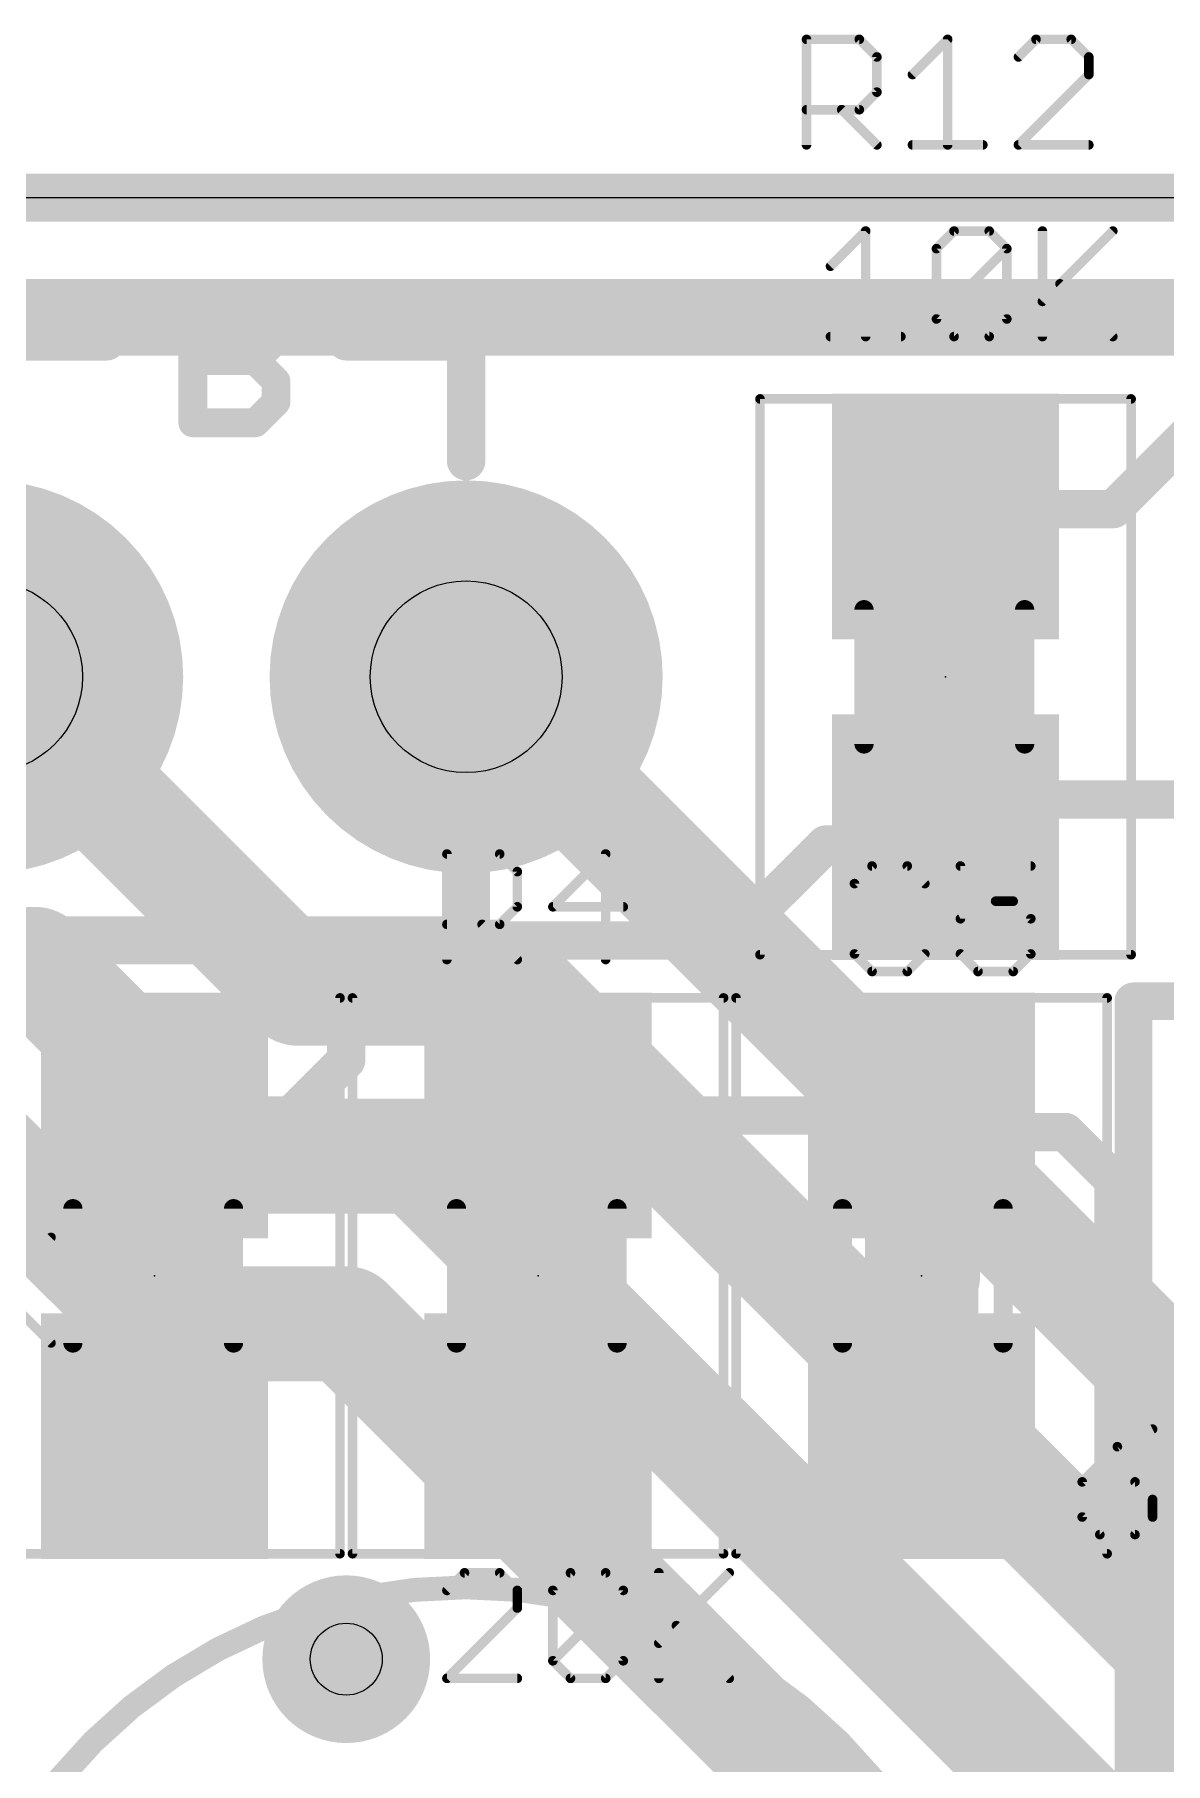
# Model space of a CAD drawing. Extents: x -25 to 82, y -12 to 21.
# Drawn here: x 12.95 to 18.94, y 12.02 to 21.18 of the extents above; entities that cross this region are included whole.
import ezdxf

# ---------------------------------------------------------------- set-up
doc = ezdxf.new("R2010")
doc.units = 0
for name, color, linetype in [('1', 12, 'CONTINUOUS'), ('16', 132, 'CONTINUOUS'), ('17', 110, 'CONTINUOUS'), ('18', 110, 'CONTINUOUS'), ('20', 53, 'CONTINUOUS'), ('21', 53, 'CONTINUOUS'), ('23', 53, 'CONTINUOUS'), ('25', 253, 'CONTINUOUS'), ('27', 253, 'CONTINUOUS'), ('29', 253, 'CONTINUOUS'), ('30', 253, 'CONTINUOUS'), ('31', 253, 'CONTINUOUS'), ('35', 253, 'CONTINUOUS'), ('39', 12, 'CONTINUOUS'), ('44', 253, 'CONTINUOUS'), ('51', 53, 'CONTINUOUS')]:
    doc.layers.add(name, color=color, linetype=linetype)

# ---------------------------------------------------------------- blocks, each defined once
blk = doc.blocks.new('RECT')
blk.add_solid([(-0.5, -0.5), (0.5, -0.5), (-0.5, 0.5), (0.5, 0.5)])
blk = doc.blocks.new('ROUNDP')
at = {"const_width": 0.5}
blk.add_lwpolyline([(0, -0.25, 1), (0, 0.25, 1), (0, -0.25)], format="xyb", dxfattribs=at)
blk = doc.blocks.new('ROUNDV')
at = {"const_width": 0.5}
blk.add_lwpolyline([(0, -0.25, 1), (0, 0.25, 1), (0, -0.25)], format="xyb", dxfattribs=at)

msp = doc.modelspace()

# ---------------------------------------------------------------- linework, layer by layer
at = {"layer": '1'}
for points, const_width in [([(0, 20.32), (48.26, 20.32)], 0.254), ([(19.177, 19.177), (18.669, 18.669)], 0.2032), ([(17.819, 18.669), (17.78, 18.63)], 0.2032), ([(18.669, 18.669), (17.819, 18.669)], 0.2032), ([(17.78, 17.13), (17.765, 17.145)], 0.2032), ([(17.795, 17.13), (17.78, 17.13)], 0.2032), ([(17.795, 17.13), (19.67, 17.13)], 0.2032), ([(17.795, 17.13), (17.795, 16.945)], 0.2032), ([(17.795, 16.945), (17.78, 16.93)], 0.2032), ([(16.637, 16.383), (17.145, 16.891)], 0.2032), ([(17.145, 16.891), (17.741, 16.891)], 0.2032), ([(17.741, 16.891), (17.78, 16.93)], 0.2032), ([(14.605, 16.002), (14.986, 16.383)], 0.2032), ([(14.986, 16.383), (16.637, 16.383)], 0.2032), ([(14.605, 15.748), (14.605, 16.002)], 0.2032), ([(14.312, 15.455), (14.605, 15.748)], 0.2032), ([(13.589, 15.455), (14.312, 15.455)], 0.2032), ([(15.621, 15.455), (17.653, 15.455)], 0.2032), ([(17.741, 15.367), (17.653, 15.455)], 0.2032), ([(18.415, 15.367), (17.741, 15.367)], 0.2032), ([(18.669, 15.113), (18.415, 15.367)], 0.2032), ([(18.669, 13.208), (18.669, 15.113)], 0.2032), ([(18.669, 13.208), (19.05, 12.827)], 0.2032)]:
    msp.add_lwpolyline(points, dxfattribs=dict(at, const_width=const_width))
at = {"layer": '1', "const_width": 0.1016}
for points in [[(17.7441, 18.6659, 1), (17.8159, 18.5941)], [(17.819, 18.7198, 1), (17.819, 18.6182)], [(17.8549, 18.6331, 1), (17.7831, 18.7049)], [(18.6331, 18.7049, 1), (18.7049, 18.6331)], [(18.669, 18.6182, 1), (18.669, 18.7198)], [(17.8009, 17.1809, 1), (17.7291, 17.1091)], [(17.78, 17.1808, 1), (17.78, 17.0792)], [(17.795, 17.1808, 1), (17.795, 17.0792)], [(17.8458, 17.13, 1), (17.7442, 17.13)], [(17.795, 17.0792, 1), (17.795, 17.1808)], [(17.7441, 17.0941, 1), (17.8159, 17.1659)], [(17.8309, 16.9091, 1), (17.7591, 16.9809)], [(17.145, 16.9418, 1), (17.145, 16.8402)], [(17.1809, 16.8551, 1), (17.1091, 16.9269)], [(17.7051, 16.9269, 1), (17.7769, 16.8551)], [(17.7441, 16.9659, 1), (17.8159, 16.8941)], [(17.741, 16.8402, 1), (17.741, 16.9418)], [(17.8159, 16.8941, 1), (17.7441, 16.9659)], [(17.7442, 16.945, 1), (17.8458, 16.945)], [(14.986, 16.4338, 1), (14.986, 16.3322)], [(15.0219, 16.3471, 1), (14.9501, 16.4189)], [(16.6011, 16.4189, 1), (16.6729, 16.3471)], [(16.637, 16.3322, 1), (16.637, 16.4338)], [(14.6558, 16.002, 1), (14.5542, 16.002)], [(14.5691, 16.0379, 1), (14.6409, 15.9661)], [(14.5542, 15.748, 1), (14.6558, 15.748)], [(14.6409, 15.7121, 1), (14.5691, 15.7839)], [(13.589, 15.5058, 1), (13.589, 15.4042)], [(14.2761, 15.4909, 1), (14.3479, 15.4191)], [(14.312, 15.4042, 1), (14.312, 15.5058)], [(15.621, 15.5058, 1), (15.621, 15.4042)], [(17.6889, 15.4909, 1), (17.6171, 15.4191)], [(17.653, 15.4042, 1), (17.653, 15.5058)], [(17.741, 15.4178, 1), (17.741, 15.3162)], [(17.7051, 15.3311, 1), (17.7769, 15.4029)], [(18.4509, 15.4029, 1), (18.3791, 15.3311)], [(18.415, 15.3162, 1), (18.415, 15.4178)], [(18.7198, 15.113, 1), (18.6182, 15.113)], [(18.6331, 15.0771, 1), (18.7049, 15.1489)], [(18.7049, 13.2439, 1), (18.6331, 13.1721)], [(18.6182, 13.208, 1), (18.7198, 13.208)]]:
    msp.add_lwpolyline(points, format="xyb", dxfattribs=at)
at = {"layer": '16'}
for points, const_width in [([(0, 20.32), (48.26, 20.32)], 0.254), ([(26.035, 19.685), (2.54, 19.685)], 0.4064), ([(14.351, 16.129), (12.7, 17.78)], 0.6096), ([(15.24, 17.78), (20.32, 12.7)], 0.6096), ([(15.24, 17.78), (17.653, 15.24)], 0.254), ([(17.653, 15.367), (15.24, 17.78)], 0.254), ([(11.684, 16.256), (12.954, 16.256)], 0.6096), ([(12.954, 16.256), (13.97, 15.24)], 0.6096), ([(14.351, 16.129), (15.494, 16.129)], 0.6096), ([(15.494, 16.129), (20.066, 11.557)], 0.6096), ([(10.16, 15.24), (12.7, 15.24)], 0.6096), ([(12.7, 15.24), (13.589, 14.351)], 0.6096), ([(13.97, 15.24), (14.986, 15.24)], 0.6096), ([(14.986, 15.24), (22.479, 7.747)], 0.6096), ([(17.653, 15.24), (17.78, 15.367)], 0.254), ([(17.78, 15.367), (17.653, 15.367)], 0.254), ([(13.589, 14.351), (14.605, 14.351)], 0.6096), ([(14.605, 14.351), (21.463, 7.493)], 0.6096)]:
    msp.add_lwpolyline(points, dxfattribs=dict(at, const_width=const_width))
for points, const_width in [([(12.8078, 17.8878, 1), (12.5922, 17.6722)], 0.3048), ([(15.3478, 17.8878, 1), (15.1322, 17.6722)], 0.3048), ([(15.2849, 17.8249, 1), (15.1951, 17.7351)], 0.127), ([(15.286, 17.8237, 1), (15.194, 17.7363)], 0.127), ([(13.0618, 16.3638, 1), (12.8462, 16.1482)], 0.3048), ([(12.954, 16.1036, 1), (12.954, 16.4084)], 0.3048), ([(14.351, 16.2814, 1), (14.351, 15.9766)], 0.3048), ([(15.6018, 16.2368, 1), (15.3862, 16.0212)], 0.3048), ([(15.494, 15.9766, 1), (15.494, 16.2814)], 0.3048), ([(14.2432, 16.0212, 1), (14.4588, 16.2368)], 0.3048), ([(12.8078, 15.3478, 1), (12.5922, 15.1322)], 0.3048), ([(12.7, 15.0876, 1), (12.7, 15.3924)], 0.3048), ([(13.97, 15.3924, 1), (13.97, 15.0876)], 0.3048), ([(13.8622, 15.1322, 1), (14.0778, 15.3478)], 0.3048), ([(15.0938, 15.3478, 1), (14.8782, 15.1322)], 0.3048), ([(14.986, 15.0876, 1), (14.986, 15.3924)], 0.3048), ([(17.653, 15.4305, 1), (17.653, 15.3035)], 0.127), ([(17.8249, 15.3221, 1), (17.7351, 15.4119)], 0.127), ([(17.78, 15.3035, 1), (17.78, 15.4305)], 0.127), ([(17.6081, 15.3221, 1), (17.6979, 15.4119)], 0.127), ([(17.6081, 15.2849, 1), (17.6979, 15.1951)], 0.127), ([(17.607, 15.1963, 1), (17.699, 15.2837)], 0.127), ([(13.589, 14.5034, 1), (13.589, 14.1986)], 0.3048), ([(13.4812, 14.2432, 1), (13.6968, 14.4588)], 0.3048), ([(14.7128, 14.4588, 1), (14.4972, 14.2432)], 0.3048), ([(14.605, 14.1986, 1), (14.605, 14.5034)], 0.3048)]:
    msp.add_lwpolyline(points, format="xyb", dxfattribs=dict(at, const_width=const_width))
at = {"layer": '20'}
msp.add_line((0, 20.32), (48.26, 20.32), dxfattribs=at)
at = {"layer": '21'}
for points, const_width in [([(48.26, 20.32), (0, 20.32)], 0.254), ([(13.7922, 19.1262), (13.7922, 19.7872)], 0.1524), ([(13.7922, 19.7872), (14.1227, 19.7872)], 0.1524), ([(14.1227, 19.7872), (14.2328, 19.677)], 0.1524), ([(14.2328, 19.677), (14.2328, 19.5668)], 0.1524), ([(13.335, 19.558), (12.7, 19.558)], 0.2032), ([(14.2328, 19.5668), (14.1227, 19.4567)], 0.1524), ([(15.24, 19.558), (14.605, 19.558)], 0.2032), ([(15.24, 19.558), (15.24, 18.923)], 0.2032), ([(13.7922, 19.4567), (14.1227, 19.4567)], 0.1524), ([(14.1227, 19.4567), (14.2328, 19.3465)], 0.1524), ([(14.2328, 19.3465), (14.2328, 19.2364)], 0.1524), ([(14.2328, 19.2364), (14.1227, 19.1262)], 0.1524), ([(14.1227, 19.1262), (13.7922, 19.1262)], 0.1524), ([(15.24, 16.383), (15.24, 16.764)], 0.254), ([(7.62, 16.383), (15.24, 16.383)], 0.254), ([(17.6835, 14.605), (17.6225, 14.605)], 0.5588)]:
    msp.add_lwpolyline(points, dxfattribs=dict(at, const_width=const_width))
for points, const_width in [([(13.8303, 19.7872, 1), (13.7541, 19.7872)], 0.0762), ([(13.7922, 19.8253, 1), (13.7922, 19.7491)], 0.0762), ([(14.1496, 19.8141, 1), (14.0957, 19.7602)], 0.0762), ([(14.1227, 19.7491, 1), (14.1227, 19.8253)], 0.0762), ([(14.2709, 19.677, 1), (14.1947, 19.677)], 0.0762), ([(14.2059, 19.6501, 1), (14.2598, 19.7039)], 0.0762), ([(13.335, 19.5072, 1), (13.335, 19.6088)], 0.1016), ([(14.2598, 19.5399, 1), (14.2059, 19.5938)], 0.0762), ([(14.605, 19.6088, 1), (14.605, 19.5072)], 0.1016), ([(15.2908, 19.558, 1), (15.1892, 19.558)], 0.1016), ([(15.24, 19.5072, 1), (15.24, 19.6088)], 0.1016), ([(13.7922, 19.4948, 1), (13.7922, 19.4186)], 0.0762), ([(14.1496, 19.4836, 1), (14.0957, 19.4297)], 0.0762), ([(14.0957, 19.4836, 1), (14.1496, 19.4297)], 0.0762), ([(14.1227, 19.4186, 1), (14.1227, 19.4948)], 0.0762), ([(14.1947, 19.5668, 1), (14.2709, 19.5668)], 0.0762), ([(14.2709, 19.3465, 1), (14.1947, 19.3465)], 0.0762), ([(14.2059, 19.3196, 1), (14.2598, 19.3735)], 0.0762), ([(14.1947, 19.2364, 1), (14.2709, 19.2364)], 0.0762), ([(14.2598, 19.2094, 1), (14.2059, 19.2633)], 0.0762), ([(13.7922, 19.1643, 1), (13.7922, 19.0881)], 0.0762), ([(13.7541, 19.1262, 1), (13.8303, 19.1262)], 0.0762), ([(14.0957, 19.1531, 1), (14.1496, 19.0993)], 0.0762), ([(14.1227, 19.0881, 1), (14.1227, 19.1643)], 0.0762), ([(15.1892, 18.923, 1), (15.2908, 18.923)], 0.1016), ([(15.3035, 16.764, 1), (15.1765, 16.764)], 0.127), ([(15.24, 16.3195, 1), (15.24, 16.4465)], 0.127), ([(15.1765, 16.383, 1), (15.3035, 16.383)], 0.127), ([(17.6225, 14.7447, 1), (17.6225, 14.4653)], 0.2794), ([(17.6835, 14.4653, 1), (17.6835, 14.7447)], 0.2794)]:
    msp.add_lwpolyline(points, format="xyb", dxfattribs=dict(at, const_width=const_width))
at = {"layer": '23'}
for p in [(17.78, 17.78), (13.589, 14.605), (15.621, 14.605), (17.653, 14.605)]:
    msp.add_point(p, dxfattribs=at)
at = {"layer": '25', "const_width": 0.0508}
for points in [[(17.0434, 20.5994), (17.0434, 21.1587)], [(17.0434, 21.1587), (17.323, 21.1587)], [(17.323, 21.1587), (17.4163, 21.0655)], [(17.6047, 20.9723), (17.7911, 21.1587)], [(17.7911, 21.1587), (17.7911, 20.5994)], [(18.2592, 21.1587), (18.166, 21.0655)], [(18.4457, 21.1587), (18.2592, 21.1587)], [(18.5389, 21.0655), (18.4457, 21.1587)], [(17.4163, 21.0655), (17.4163, 20.879)], [(18.5389, 20.9723), (18.5389, 21.0655)], [(18.166, 20.5994), (18.5389, 20.9723)], [(17.4163, 20.879), (17.323, 20.7858)], [(17.323, 20.7858), (17.0434, 20.7858)], [(17.2298, 20.7858), (17.4163, 20.5994)], [(17.6047, 20.5994), (17.9776, 20.5994)], [(18.5389, 20.5994), (18.166, 20.5994)], [(15.1384, 16.2814), (15.1384, 16.8407)], [(15.1384, 16.8407), (15.418, 16.8407)], [(15.418, 16.8407), (15.5113, 16.7475)], [(15.9793, 16.8407), (15.6997, 16.561)], [(15.9793, 16.2814), (15.9793, 16.8407)], [(15.5113, 16.7475), (15.5113, 16.561)], [(17.3906, 16.7772), (17.2974, 16.684)], [(17.577, 16.7772), (17.3906, 16.7772)], [(17.6702, 16.684), (17.577, 16.7772)], [(18.2316, 16.7772), (17.8587, 16.7772)], [(17.8587, 16.7772), (17.8587, 16.4975)], [(17.2974, 16.684), (17.2974, 16.3111)], [(15.5113, 16.561), (15.418, 16.4678)], [(15.6997, 16.561), (16.0726, 16.561)], [(17.8587, 16.4975), (18.0451, 16.5907)], [(18.0451, 16.5907), (18.1383, 16.5907)], [(18.1383, 16.5907), (18.2316, 16.4975)], [(18.2316, 16.4975), (18.2316, 16.3111)], [(15.418, 16.4678), (15.1384, 16.4678)], [(15.3248, 16.4678), (15.5113, 16.2814)], [(17.2974, 16.3111), (17.3906, 16.2179)], [(17.577, 16.2179), (17.6702, 16.3111)], [(17.9519, 16.2179), (17.8587, 16.3111)], [(18.2316, 16.3111), (18.1383, 16.2179)], [(17.3906, 16.2179), (17.577, 16.2179)], [(18.1383, 16.2179), (17.9519, 16.2179)]]:
    msp.add_lwpolyline(points, dxfattribs=at)
at = {"layer": '25', "const_width": 0.0254}
for points in [[(17.0561, 21.1587, 1), (17.0307, 21.1587)], [(17.0434, 21.1714, 1), (17.0434, 21.146)], [(17.332, 21.1677, 1), (17.3141, 21.1497)], [(17.323, 21.146, 1), (17.323, 21.1714)], [(17.8038, 21.1587, 1), (17.7784, 21.1587)], [(17.8001, 21.1497, 1), (17.7822, 21.1677)], [(18.2592, 21.1714, 1), (18.2592, 21.146)], [(18.2682, 21.1497, 1), (18.2503, 21.1677)], [(18.4546, 21.1677, 1), (18.4367, 21.1497)], [(18.4457, 21.146, 1), (18.4457, 21.1714)], [(17.429, 21.0655, 1), (17.4036, 21.0655)], [(17.4073, 21.0565, 1), (17.4252, 21.0744)], [(18.157, 21.0744, 1), (18.175, 21.0565)], [(18.5516, 21.0655, 1), (18.5262, 21.0655)], [(18.5299, 21.0565, 1), (18.5478, 21.0744)], [(17.5957, 20.9812, 1), (17.6137, 20.9633)], [(18.5262, 20.9723, 1), (18.5516, 20.9723)], [(18.5478, 20.9633, 1), (18.5299, 20.9812)], [(17.4252, 20.8701, 1), (17.4073, 20.888)], [(17.0434, 20.7985, 1), (17.0434, 20.7731)], [(17.2388, 20.7948, 1), (17.2208, 20.7768)], [(17.3141, 20.7948, 1), (17.332, 20.7768)], [(17.323, 20.7731, 1), (17.323, 20.7985)], [(17.4036, 20.879, 1), (17.429, 20.879)], [(17.4073, 20.5904, 1), (17.4252, 20.6084)], [(17.6047, 20.6121, 1), (17.6047, 20.5867)], [(17.9776, 20.5867, 1), (17.9776, 20.6121)], [(18.166, 20.6121, 1), (18.166, 20.5867)], [(18.157, 20.6084, 1), (18.175, 20.5904)], [(18.5389, 20.5867, 1), (18.5389, 20.6121)], [(17.0307, 20.5994, 1), (17.0561, 20.5994)], [(17.7784, 20.5994, 1), (17.8038, 20.5994)], [(15.1511, 16.8407, 1), (15.1257, 16.8407)], [(15.1384, 16.8534, 1), (15.1384, 16.828)], [(15.427, 16.8497, 1), (15.4091, 16.8317)], [(15.418, 16.828, 1), (15.418, 16.8534)], [(15.992, 16.8407, 1), (15.9666, 16.8407)], [(15.9883, 16.8317, 1), (15.9704, 16.8497)], [(15.524, 16.7475, 1), (15.4985, 16.7475)], [(17.3906, 16.7899, 1), (17.3906, 16.7645)], [(17.3996, 16.7682, 1), (17.3816, 16.7862)], [(17.586, 16.7862, 1), (17.5681, 16.7682)], [(17.577, 16.7645, 1), (17.577, 16.7899)], [(17.8587, 16.7899, 1), (17.8587, 16.7645)], [(17.8714, 16.7772, 1), (17.846, 16.7772)], [(18.2316, 16.7645, 1), (18.2316, 16.7899)], [(15.5023, 16.7385, 1), (15.5202, 16.7564)], [(17.3101, 16.684, 1), (17.2847, 16.684)], [(17.2884, 16.6929, 1), (17.3064, 16.675)], [(17.6613, 16.675, 1), (17.6792, 16.6929)], [(15.5202, 16.5521, 1), (15.5023, 16.57)], [(15.6997, 16.5737, 1), (15.6997, 16.5483)], [(16.0726, 16.5483, 1), (16.0726, 16.5737)], [(18.0451, 16.6034, 1), (18.0451, 16.5781)], [(18.0508, 16.5794, 1), (18.0395, 16.6021)], [(18.1473, 16.5997, 1), (18.1294, 16.5818)], [(18.1383, 16.5781, 1), (18.1383, 16.6034)], [(15.4985, 16.561, 1), (15.524, 16.561)], [(15.6907, 16.57, 1), (15.7087, 16.5521)], [(17.853, 16.5089, 1), (17.8644, 16.4862)], [(17.846, 16.4975, 1), (17.8714, 16.4975)], [(18.2443, 16.4975, 1), (18.2189, 16.4975)], [(18.2226, 16.4886, 1), (18.2405, 16.5065)], [(15.1384, 16.4805, 1), (15.1384, 16.4551)], [(15.3338, 16.4768, 1), (15.3158, 16.4588)], [(15.4091, 16.4768, 1), (15.427, 16.4588)], [(15.418, 16.4551, 1), (15.418, 16.4805)], [(17.3064, 16.3201, 1), (17.2884, 16.3021)], [(17.2847, 16.3111, 1), (17.3101, 16.3111)], [(17.6792, 16.3021, 1), (17.6613, 16.3201)], [(17.8677, 16.3201, 1), (17.8497, 16.3021)], [(18.2189, 16.3111, 1), (18.2443, 16.3111)], [(18.2405, 16.3021, 1), (18.2226, 16.3201)], [(15.1257, 16.2814, 1), (15.1511, 16.2814)], [(15.5023, 16.2724, 1), (15.5202, 16.2904)], [(15.9666, 16.2814, 1), (15.992, 16.2814)], [(17.3906, 16.2306, 1), (17.3906, 16.2052)], [(17.3816, 16.2089, 1), (17.3996, 16.2269)], [(17.5681, 16.2269, 1), (17.586, 16.2089)], [(17.577, 16.2052, 1), (17.577, 16.2306)], [(17.9519, 16.2306, 1), (17.9519, 16.2052)], [(17.9429, 16.2089, 1), (17.9609, 16.2269)], [(18.1294, 16.2269, 1), (18.1473, 16.2089)], [(18.1383, 16.2052, 1), (18.1383, 16.2306)]]:
    msp.add_lwpolyline(points, format="xyb", dxfattribs=at)
at = {"layer": '27', "const_width": 0.0508}
for points in [[(17.1704, 19.9563), (17.3568, 20.1427)], [(17.3568, 20.1427), (17.3568, 19.5834)], [(17.7317, 20.0495), (17.8249, 20.1427)], [(17.8249, 20.1427), (18.0113, 20.1427)], [(18.0113, 20.1427), (18.1046, 20.0495)], [(18.293, 20.1427), (18.293, 19.5834)], [(18.293, 19.7698), (18.6659, 20.1427)], [(17.7317, 19.6766), (17.7317, 20.0495)], [(17.7317, 19.6766), (18.1046, 20.0495)], [(18.1046, 20.0495), (18.1046, 19.6766)], [(18.3862, 19.863), (18.6659, 19.5834)], [(17.8249, 19.5834), (17.7317, 19.6766)], [(18.1046, 19.6766), (18.0113, 19.5834)], [(17.1704, 19.5834), (17.5433, 19.5834)], [(18.0113, 19.5834), (17.8249, 19.5834)], [(12.6682, 14.4358), (13.041, 14.8087)], [(12.7614, 14.529), (13.041, 14.2494)], [(18.8768, 13.7927), (18.6903, 13.6995)], [(18.6903, 13.6995), (18.5039, 13.513)], [(18.5039, 13.513), (18.5039, 13.3266)], [(18.7835, 13.513), (18.5039, 13.513)], [(18.8768, 13.4198), (18.7835, 13.513)], [(18.8768, 13.3266), (18.8768, 13.4198)], [(18.5039, 13.3266), (18.5971, 13.2334)], [(18.7835, 13.2334), (18.8768, 13.3266)], [(18.5971, 13.2334), (18.7835, 13.2334)], [(15.2316, 13.0307), (15.1384, 12.9375)], [(15.418, 13.0307), (15.2316, 13.0307)], [(15.5113, 12.9375), (15.418, 13.0307)], [(15.6997, 12.9375), (15.7929, 13.0307)], [(15.7929, 13.0307), (15.9793, 13.0307)], [(15.9793, 13.0307), (16.0726, 12.9375)], [(16.261, 13.0307), (16.261, 12.4714)], [(16.261, 12.6578), (16.6339, 13.0307)], [(15.5113, 12.8443), (15.5113, 12.9375)], [(15.6997, 12.5646), (15.6997, 12.9375)], [(15.6997, 12.5646), (16.0726, 12.9375)], [(16.0726, 12.9375), (16.0726, 12.5646)], [(15.1384, 12.4714), (15.5113, 12.8443)], [(16.3542, 12.751), (16.6339, 12.4714)], [(15.7929, 12.4714), (15.6997, 12.5646)], [(16.0726, 12.5646), (15.9793, 12.4714)], [(15.5113, 12.4714), (15.1384, 12.4714)], [(15.9793, 12.4714), (15.7929, 12.4714)]]:
    msp.add_lwpolyline(points, dxfattribs=at)
at = {"layer": '27', "const_width": 0.0254}
for points in [[(17.3695, 20.1427, 1), (17.3441, 20.1427)], [(17.3658, 20.1337, 1), (17.3478, 20.1517)], [(17.8249, 20.1554, 1), (17.8249, 20.13)], [(17.8339, 20.1337, 1), (17.8159, 20.1517)], [(18.0203, 20.1517, 1), (18.0024, 20.1337)], [(18.0113, 20.13, 1), (18.0113, 20.1554)], [(18.3057, 20.1427, 1), (18.2803, 20.1427)], [(18.6748, 20.1337, 1), (18.6569, 20.1517)], [(17.7444, 20.0495, 1), (17.719, 20.0495)], [(17.7227, 20.0584, 1), (17.7407, 20.0405)], [(18.1173, 20.0495, 1), (18.0919, 20.0495)], [(18.1135, 20.0405, 1), (18.0956, 20.0584)], [(18.0956, 20.0405, 1), (18.1135, 20.0584)], [(17.1614, 19.9652, 1), (17.1794, 19.9473)], [(18.3952, 19.872, 1), (18.3773, 19.8541)], [(17.7407, 19.6856, 1), (17.7227, 19.6676)], [(18.1135, 19.6676, 1), (18.0956, 19.6856)], [(18.284, 19.7788, 1), (18.302, 19.7608)], [(17.7227, 19.6856, 1), (17.7407, 19.6676)], [(17.719, 19.6766, 1), (17.7444, 19.6766)], [(18.0919, 19.6766, 1), (18.1173, 19.6766)], [(17.1704, 19.5961, 1), (17.1704, 19.5707)], [(17.3441, 19.5834, 1), (17.3695, 19.5834)], [(17.5433, 19.5707, 1), (17.5433, 19.5961)], [(17.8249, 19.5961, 1), (17.8249, 19.5707)], [(17.8159, 19.5744, 1), (17.8339, 19.5924)], [(18.0024, 19.5924, 1), (18.0203, 19.5744)], [(18.0113, 19.5707, 1), (18.0113, 19.5961)], [(18.2803, 19.5834, 1), (18.3057, 19.5834)], [(18.6569, 19.5744, 1), (18.6748, 19.5924)], [(13.05, 14.7997, 1), (13.032, 14.8177)], [(13.032, 14.2404, 1), (13.05, 14.2584)], [(18.8824, 13.7813, 1), (18.8711, 13.804)], [(18.6846, 13.7108, 1), (18.696, 13.6881)], [(18.6993, 13.6905, 1), (18.6813, 13.7084)], [(18.5166, 13.513, 1), (18.4912, 13.513)], [(18.5039, 13.5257, 1), (18.5039, 13.5003)], [(18.4949, 13.522, 1), (18.5129, 13.5041)], [(18.7925, 13.522, 1), (18.7746, 13.5041)], [(18.7835, 13.5003, 1), (18.7835, 13.5257)], [(18.8895, 13.4198, 1), (18.8641, 13.4198)], [(18.8678, 13.4108, 1), (18.8857, 13.4288)], [(18.5129, 13.3356, 1), (18.4949, 13.3176)], [(18.4912, 13.3266, 1), (18.5166, 13.3266)], [(18.8641, 13.3266, 1), (18.8895, 13.3266)], [(18.8857, 13.3176, 1), (18.8678, 13.3356)], [(18.5971, 13.2461, 1), (18.5971, 13.2207)], [(18.5881, 13.2244, 1), (18.6061, 13.2424)], [(18.7746, 13.2424, 1), (18.7925, 13.2244)], [(18.7835, 13.2207, 1), (18.7835, 13.2461)], [(15.2316, 13.0434, 1), (15.2316, 13.018)], [(15.2406, 13.0217, 1), (15.2226, 13.0397)], [(15.427, 13.0397, 1), (15.4091, 13.0217)], [(15.418, 13.018, 1), (15.418, 13.0434)], [(15.7929, 13.0434, 1), (15.7929, 13.018)], [(15.8019, 13.0217, 1), (15.7839, 13.0397)], [(15.9883, 13.0397, 1), (15.9704, 13.0217)], [(15.9793, 13.018, 1), (15.9793, 13.0434)], [(16.2737, 13.0307, 1), (16.2483, 13.0307)], [(16.6428, 13.0217, 1), (16.6249, 13.0397)], [(15.1294, 12.9464, 1), (15.1474, 12.9285)], [(15.524, 12.9375, 1), (15.4985, 12.9375)], [(15.5023, 12.9285, 1), (15.5202, 12.9464)], [(15.7124, 12.9375, 1), (15.687, 12.9375)], [(15.6907, 12.9464, 1), (15.7087, 12.9285)], [(16.0853, 12.9375, 1), (16.0599, 12.9375)], [(16.0815, 12.9285, 1), (16.0636, 12.9464)], [(16.0636, 12.9285, 1), (16.0815, 12.9464)], [(15.4985, 12.8443, 1), (15.524, 12.8443)], [(15.5202, 12.8353, 1), (15.5023, 12.8532)], [(16.3632, 12.76, 1), (16.3453, 12.7421)], [(16.252, 12.6668, 1), (16.27, 12.6488)], [(15.7087, 12.5736, 1), (15.6907, 12.5556)], [(15.6907, 12.5736, 1), (15.7087, 12.5556)], [(15.687, 12.5646, 1), (15.7124, 12.5646)], [(16.0599, 12.5646, 1), (16.0853, 12.5646)], [(16.0815, 12.5556, 1), (16.0636, 12.5736)], [(15.1384, 12.4841, 1), (15.1384, 12.4587)], [(15.1294, 12.4804, 1), (15.1474, 12.4624)], [(15.5113, 12.4587, 1), (15.5113, 12.4841)], [(15.7929, 12.4841, 1), (15.7929, 12.4587)], [(15.7839, 12.4624, 1), (15.8019, 12.4804)], [(15.9704, 12.4804, 1), (15.9883, 12.4624)], [(15.9793, 12.4587, 1), (15.9793, 12.4841)], [(16.2483, 12.4714, 1), (16.2737, 12.4714)], [(16.6249, 12.4624, 1), (16.6428, 12.4804)]]:
    msp.add_lwpolyline(points, format="xyb", dxfattribs=at)
at = {"layer": '39'}
for points, const_width in [([(16.797, 16.307), (16.797, 19.253)], 0.0508), ([(16.797, 19.253), (18.763, 19.253)], 0.0508), ([(18.763, 19.253), (18.763, 16.307)], 0.0508), ([(18.763, 16.307), (16.797, 16.307)], 0.0508), ([(18.775, 16.06), (34.565, 16.06)], 0.1998), ([(18.775, 4.26), (18.775, 16.06)], 0.1998), ([(12.606, 16.078), (14.572, 16.078)], 0.0508), ([(14.572, 16.078), (14.572, 13.132)], 0.0508), ([(14.638, 13.132), (14.638, 16.078)], 0.0508), ([(14.638, 16.078), (16.604, 16.078)], 0.0508), ([(16.604, 16.078), (16.604, 13.132)], 0.0508), ([(16.67, 13.132), (16.67, 16.078)], 0.0508), ([(16.67, 16.078), (18.636, 16.078)], 0.0508), ([(18.636, 16.078), (18.636, 13.132)], 0.0508), ([(14.572, 13.132), (12.606, 13.132)], 0.0508), ([(16.604, 13.132), (14.638, 13.132)], 0.0508), ([(18.636, 13.132), (16.67, 13.132)], 0.0508)]:
    msp.add_lwpolyline(points, dxfattribs=dict(at, const_width=const_width))
for points, const_width in [([(16.8097, 19.253, 1), (16.7843, 19.253)], 0.0254), ([(16.797, 19.2657, 1), (16.797, 19.2403)], 0.0254), ([(18.7757, 19.253, 1), (18.7503, 19.253)], 0.0254), ([(18.763, 19.2403, 1), (18.763, 19.2657)], 0.0254), ([(16.797, 16.3197, 1), (16.797, 16.2943)], 0.0254), ([(16.7843, 16.307, 1), (16.8097, 16.307)], 0.0254), ([(18.7503, 16.307, 1), (18.7757, 16.307)], 0.0254), ([(18.763, 16.2943, 1), (18.763, 16.3197)], 0.0254), ([(18.775, 16.11, 1), (18.775, 16.0101)], 0.0999), ([(18.825, 16.06, 1), (18.7251, 16.06)], 0.0999), ([(14.5847, 16.078, 1), (14.5593, 16.078)], 0.0254), ([(14.572, 16.0653, 1), (14.572, 16.0907)], 0.0254), ([(14.6507, 16.078, 1), (14.6253, 16.078)], 0.0254), ([(14.638, 16.0907, 1), (14.638, 16.0653)], 0.0254), ([(16.6167, 16.078, 1), (16.5913, 16.078)], 0.0254), ([(16.604, 16.0653, 1), (16.604, 16.0907)], 0.0254), ([(16.6827, 16.078, 1), (16.6573, 16.078)], 0.0254), ([(16.67, 16.0907, 1), (16.67, 16.0653)], 0.0254), ([(18.6487, 16.078, 1), (18.6233, 16.078)], 0.0254), ([(18.636, 16.0653, 1), (18.636, 16.0907)], 0.0254), ([(14.5593, 13.132, 1), (14.5847, 13.132)], 0.0254), ([(14.572, 13.1193, 1), (14.572, 13.1447)], 0.0254), ([(14.638, 13.1447, 1), (14.638, 13.1193)], 0.0254), ([(14.6253, 13.132, 1), (14.6507, 13.132)], 0.0254), ([(16.5913, 13.132, 1), (16.6167, 13.132)], 0.0254), ([(16.604, 13.1193, 1), (16.604, 13.1447)], 0.0254), ([(16.67, 13.1447, 1), (16.67, 13.1193)], 0.0254), ([(16.6573, 13.132, 1), (16.6827, 13.132)], 0.0254), ([(18.6233, 13.132, 1), (18.6487, 13.132)], 0.0254), ([(18.636, 13.1193, 1), (18.636, 13.1447)], 0.0254), ([(15.24, 7.366, 1), (15.24, 12.954, 1), (15.24, 7.366)], 0.127)]:
    msp.add_lwpolyline(points, format="xyb", dxfattribs=dict(at, const_width=const_width))
at = {"layer": '44'}
for centre, radius in [((12.7, 17.78), 0.508), ((15.24, 17.78), 0.508), ((14.605, 12.573), 0.1905)]:
    msp.add_circle(centre, radius, dxfattribs=at)
at = {"layer": '51'}
for points, const_width in [([(17.348, 17.424), (17.348, 18.136)], 0.1016), ([(18.199, 17.424), (18.199, 18.136)], 0.1016), ([(13.157, 14.249), (13.157, 14.961)], 0.1016), ([(14.008, 14.249), (14.008, 14.961)], 0.1016), ([(15.189, 14.249), (15.189, 14.961)], 0.1016), ([(16.04, 14.249), (16.04, 14.961)], 0.1016), ([(17.234, 14.961), (17.234, 14.249)], 0.1016), ([(18.085, 14.961), (18.085, 14.249)], 0.1016), ([(18.89, 6.96), (18.89, 13.86)], 0.2032), ([(18.89, 13.86), (34.45, 13.86)], 0.2032)]:
    msp.add_lwpolyline(points, dxfattribs=dict(at, const_width=const_width))
for points, const_width in [([(17.3734, 18.136, 1), (17.3226, 18.136)], 0.0508), ([(18.2244, 18.136, 1), (18.1736, 18.136)], 0.0508), ([(17.3226, 17.424, 1), (17.3734, 17.424)], 0.0508), ([(18.1736, 17.424, 1), (18.2244, 17.424)], 0.0508), ([(13.1824, 14.961, 1), (13.1316, 14.961)], 0.0508), ([(14.0334, 14.961, 1), (13.9826, 14.961)], 0.0508), ([(15.2144, 14.961, 1), (15.1636, 14.961)], 0.0508), ([(16.0654, 14.961, 1), (16.0146, 14.961)], 0.0508), ([(17.2594, 14.961, 1), (17.2086, 14.961)], 0.0508), ([(18.1104, 14.961, 1), (18.0596, 14.961)], 0.0508), ([(13.1316, 14.249, 1), (13.1824, 14.249)], 0.0508), ([(13.9826, 14.249, 1), (14.0334, 14.249)], 0.0508), ([(15.1636, 14.249, 1), (15.2144, 14.249)], 0.0508), ([(16.0146, 14.249, 1), (16.0654, 14.249)], 0.0508), ([(17.2086, 14.249, 1), (17.2594, 14.249)], 0.0508), ([(18.0596, 14.249, 1), (18.1104, 14.249)], 0.0508), ([(18.9408, 13.86, 1), (18.8392, 13.86)], 0.1016), ([(18.89, 13.9108, 1), (18.89, 13.8092)], 0.1016)]:
    msp.add_lwpolyline(points, format="xyb", dxfattribs=dict(at, const_width=const_width))

# ---------------------------------------------------------------- block references
at = {"layer": '1', "xscale": 1.1}
for p, rotation in [((17.78, 18.63), 90), ((17.78, 16.93), 90), ((13.589, 15.455), 90), ((15.621, 15.455), 90), ((17.653, 15.455), 270), ((13.589, 13.755), 90), ((15.621, 13.755), 90), ((17.653, 13.755), 270)]:
    msp.add_blockref('RECT', p, dxfattribs=dict(at, rotation=rotation))
at = {"layer": '17', "xscale": 1.8796, "yscale": 1.8796, "rotation": 90}
for p in [(12.7, 17.78), (12.7, 17.78), (15.24, 17.78), (15.24, 17.78)]:
    msp.add_blockref('ROUNDP', p, dxfattribs=at)
at = {"layer": '18', "xscale": 0.889, "yscale": 0.889}
msp.add_blockref('ROUNDV', (14.605, 12.573), dxfattribs=at)
msp.add_blockref('ROUNDV', (14.605, 12.573), dxfattribs=at)
at = {"layer": '21', "xscale": 0.4572, "yscale": 0.762, "rotation": 90}
for p in [(17.78, 17.78), (13.589, 14.605), (15.621, 14.605)]:
    msp.add_blockref('RECT', p, dxfattribs=at)
at = {"layer": '29'}
for name, p, xscale, yscale, rotation in [('RECT', (17.78, 18.63), 1.3032, 1.2032, 90), ('ROUNDP', (12.7, 17.78), 2.0828, 2.0828, 90), ('ROUNDP', (15.24, 17.78), 2.0828, 2.0828, 90), ('RECT', (17.78, 16.93), 1.3032, 1.2032, 90), ('RECT', (13.589, 15.455), 1.3032, 1.2032, 90), ('RECT', (15.621, 15.455), 1.3032, 1.2032, 90), ('RECT', (17.653, 15.455), 1.3032, 1.2032, 270), ('RECT', (13.589, 13.755), 1.3032, 1.2032, 90), ('RECT', (15.621, 13.755), 1.3032, 1.2032, 90), ('RECT', (17.653, 13.755), 1.3032, 1.2032, 270)]:
    msp.add_blockref(name, p, dxfattribs=dict(at, xscale=xscale, yscale=yscale, rotation=rotation))
at = {"layer": '30', "xscale": 2.0828, "yscale": 2.0828, "rotation": 90}
for p in [(12.7, 17.78), (15.24, 17.78)]:
    msp.add_blockref('ROUNDP', p, dxfattribs=at)
at = {"layer": '31', "xscale": 1.1}
for p, rotation in [((17.78, 18.63), 90), ((17.78, 16.93), 90), ((13.589, 15.455), 90), ((15.621, 15.455), 90), ((17.653, 15.455), 270), ((13.589, 13.755), 90), ((15.621, 13.755), 90), ((17.653, 13.755), 270)]:
    msp.add_blockref('RECT', p, dxfattribs=dict(at, rotation=rotation))
at = {"layer": '35', "xscale": 0.3998, "yscale": 0.6}
for p, rotation in [((17.78, 17.78), 90), ((13.589, 14.605), 90), ((15.621, 14.605), 90), ((17.653, 14.605), 270)]:
    msp.add_blockref('RECT', p, dxfattribs=dict(at, rotation=rotation))
at = {"layer": '51', "xscale": 0.5001, "yscale": 0.95}
for p, rotation in [((17.7749, 18.3603), 90), ((17.7749, 17.1919), 90), ((13.5839, 15.1852), 90), ((15.6159, 15.1852), 90), ((17.6581, 15.1932), 270), ((13.5839, 14.0168), 90), ((15.6159, 14.0168), 90), ((17.6581, 14.0248), 270)]:
    msp.add_blockref('RECT', p, dxfattribs=dict(at, rotation=rotation))
at = {"layer": '51', "xscale": 0.508, "yscale": 0.508}
msp.add_blockref('RECT', (15.24, 17.78), dxfattribs=at)

doc.saveas('drawing.dxf')
